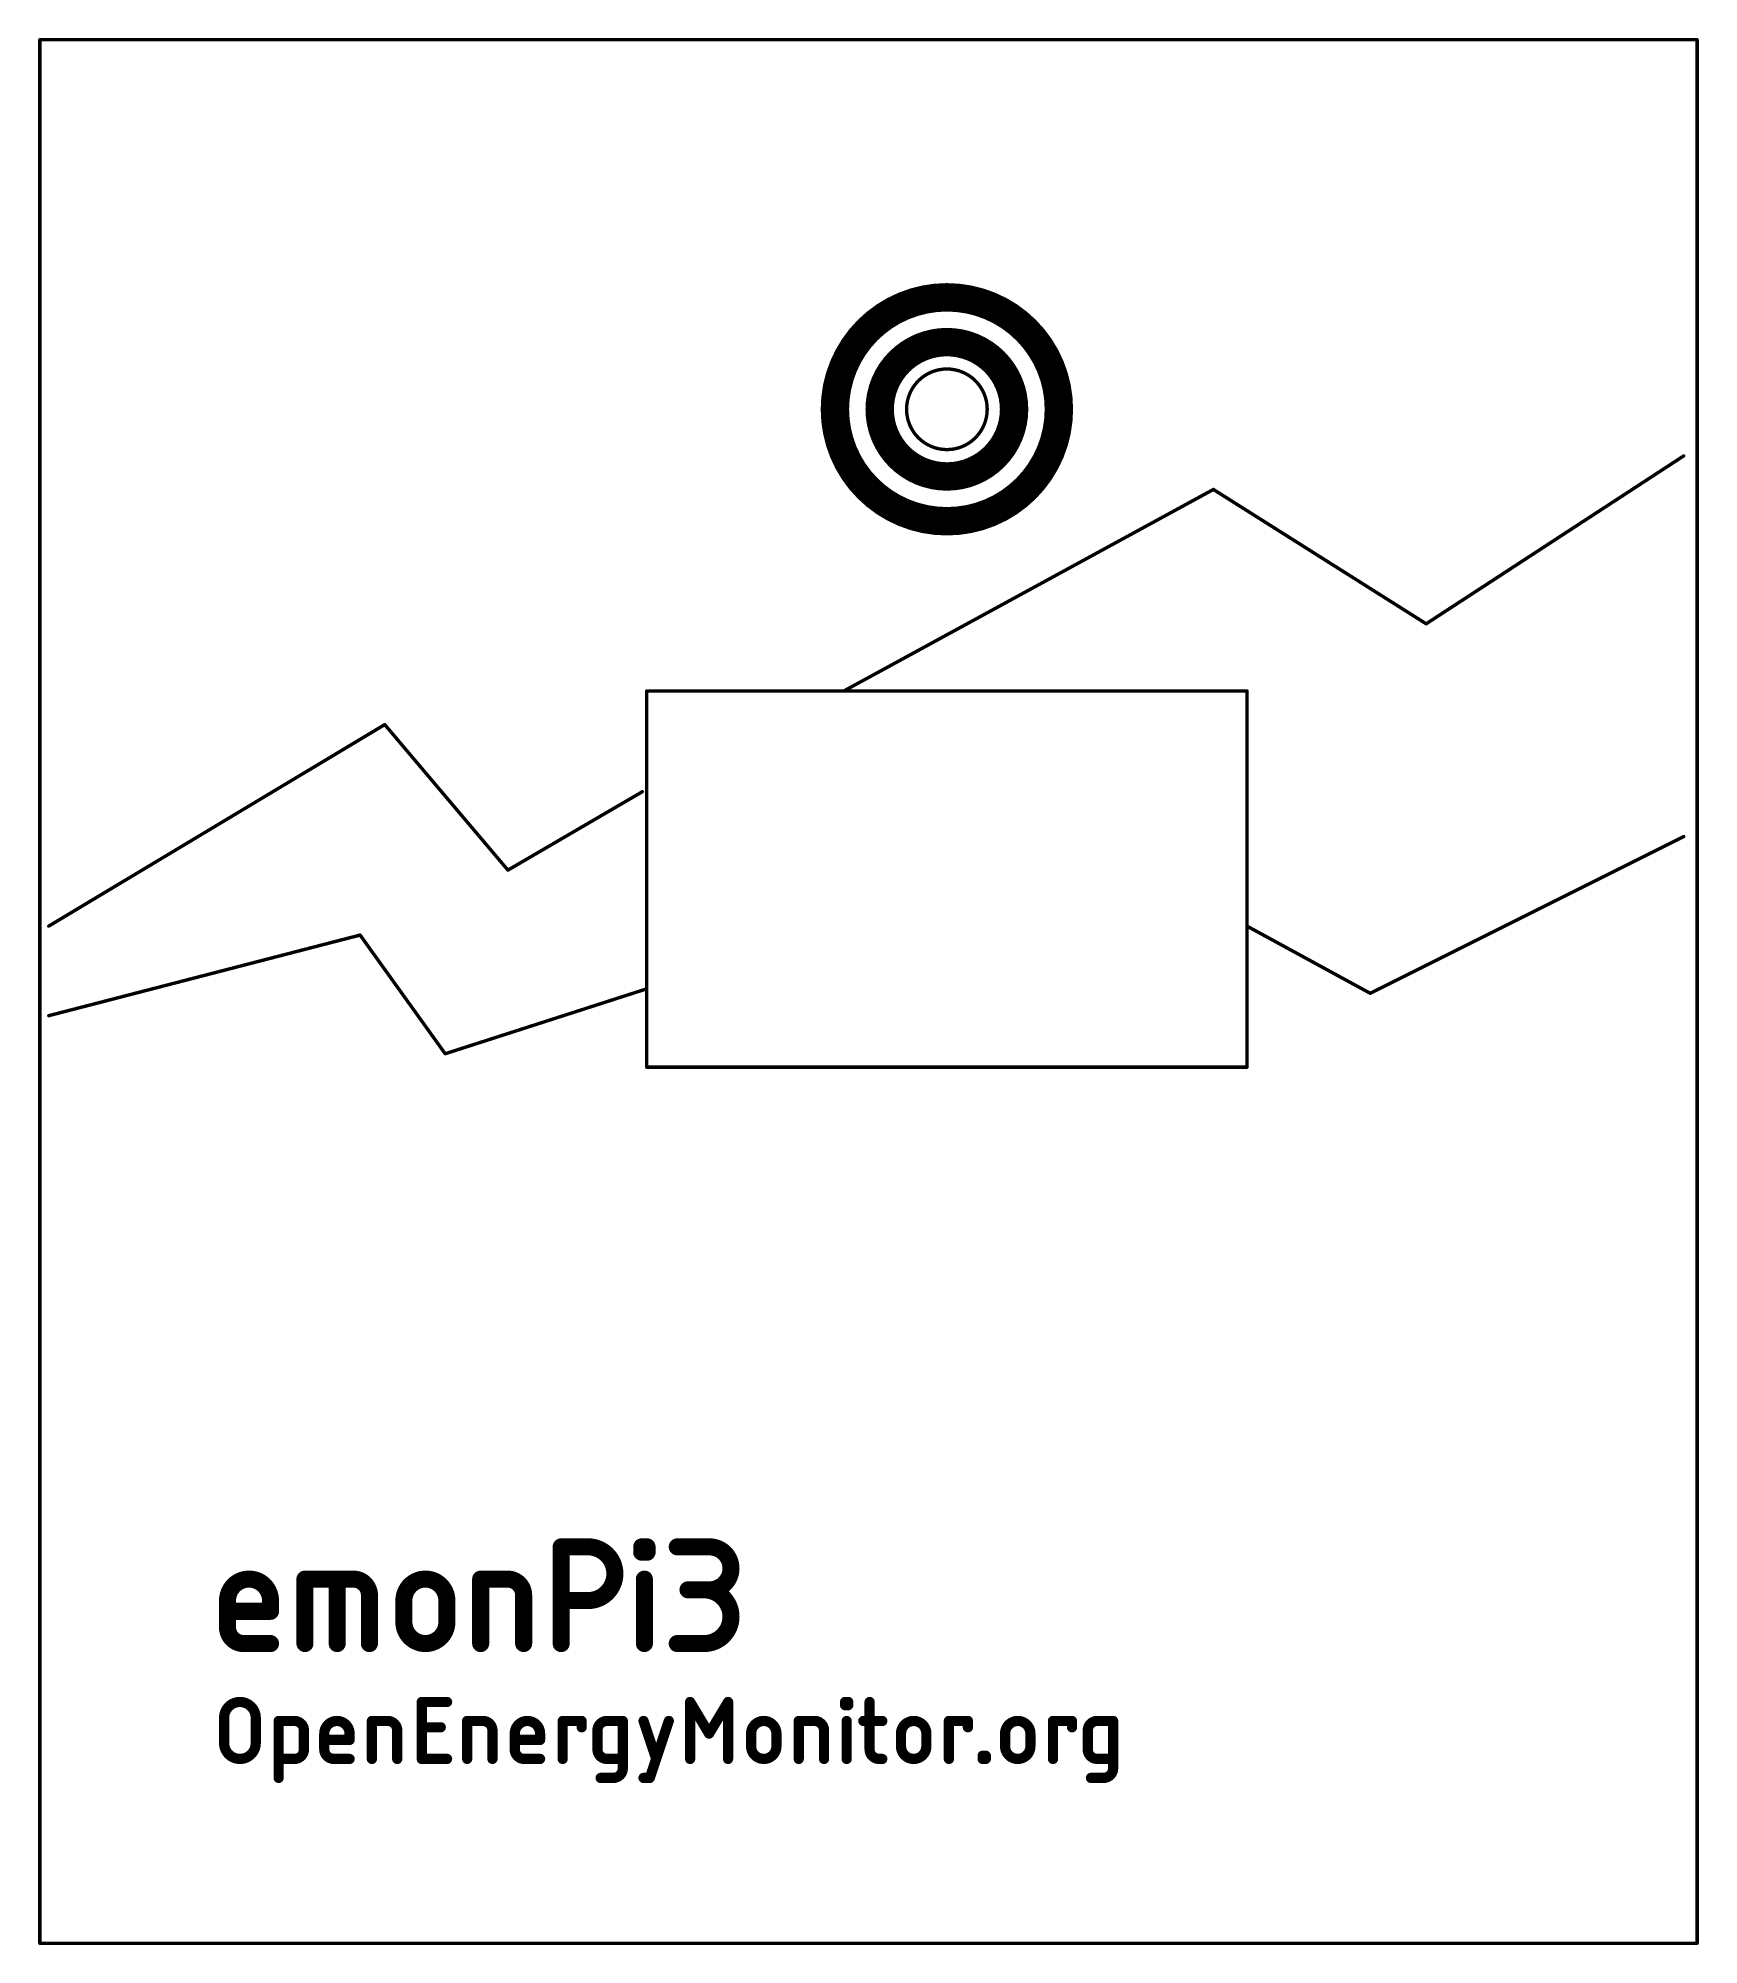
# Model space of a CAD drawing. Extents: x 0 to 74.2, y 0 to 85.2.
import ezdxf

# ---------------------------------------------------------------- set-up
doc = ezdxf.new("R2010")
doc.units = 0
doc.layers.add('20', color=31, linetype='CONTINUOUS')

msp = doc.modelspace()

# ---------------------------------------------------------------- linework, layer by layer
at = {"layer": '20'}
for points, const_width in [([(74.1, 85.08), (0.1, 85.08)], 0.15), ([(0.1, 85.08), (0.1, 0.08)], 0.15), ([(74.1, 85.08), (74.1, 0.08)], 0.15), ([(73.5, 66.5), (62, 59)], 0.1524), ([(52.5, 65), (36, 56)], 0.1524), ([(62, 59), (52.5, 65)], 0.1524), ([(27.2, 56), (27.2, 42.7)], 0.1524), ([(54, 56), (27.3, 56)], 0.1524), ([(54, 45.5), (54, 56)], 0.1524), ([(15.5, 54.5), (0.5, 45.5)], 0.1524), ([(21, 48), (15.5, 54.5)], 0.1524), ([(21, 48), (27, 51.5)], 0.1524), ([(59.5, 42.5), (73.5, 49.5)], 0.1524), ([(0.5, 41.5), (14.4, 45.1)], 0.1524), ([(14.4, 45.1), (18.2, 39.8)], 0.1524), ([(54, 39.2), (54, 45.5)], 0.1524), ([(59.5, 42.5), (54, 45.5)], 0.1524), ([(18.2, 39.8), (27.2, 42.7)], 0.1524), ([(27.2, 42.7), (27.2, 39.2)], 0.1524), ([(27.2, 39.2), (54, 39.2)], 0.1524), ([(23.3776, 13.461), (23.3776, 17.779)], 0.762), ([(23.3776, 17.779), (24.5771, 17.779)], 0.762), ([(26.9736, 17.5391), (26.9736, 17.779)], 0.762), ([(26.9736, 17.779), (27.2135, 17.779)], 0.762), ([(27.2135, 17.5391), (26.9736, 17.5391)], 0.762), ([(27.2135, 17.779), (27.2135, 17.5391)], 0.762), ([(28.5611, 17.779), (30.0004, 17.779)], 0.762), ([(11.9382, 13.461), (11.9382, 16.3397)], 0.762), ([(11.9382, 16.3397), (14.0972, 16.3397)], 0.762), ([(13.3776, 13.461), (13.3776, 16.3397)], 0.762), ([(19.784, 13.461), (19.784, 16.3397)], 0.762), ([(19.784, 16.3397), (20.9834, 16.3397)], 0.762), ([(27.0935, 13.461), (27.0935, 16.3397)], 0.762), ([(30.0004, 15.8599), (29.0409, 15.8599)], 0.762), ([(8.481, 14.1807), (8.481, 15.3801)], 0.762), ([(10.4001, 15.3801), (10.4001, 14.9003)], 0.762), ([(14.8169, 15.62), (14.8169, 13.461)], 0.762), ([(16.355, 14.4206), (16.355, 15.3801)], 0.762), ([(18.2741, 15.3801), (18.2741, 14.4206)], 0.762), ([(21.7031, 15.62), (21.7031, 13.461)], 0.762), ([(24.5771, 15.3801), (23.3776, 15.3801)], 0.762), ([(10.4001, 14.9003), (8.481, 14.9003)], 0.762), ([(10.4001, 13.461), (9.2007, 13.461)], 0.762), ([(28.5611, 13.461), (29.7605, 13.461)], 0.762), ([(17.1533, 8.3086), (17.1533, 10.8514)], 0.4572), ([(17.1533, 10.8514), (18.2835, 10.8514)], 0.4572), ([(29.1348, 8.3086), (29.1348, 10.8514)], 0.4572), ([(29.1348, 10.8514), (29.9824, 9.4387)], 0.4572), ([(29.9824, 9.4387), (30.83, 10.8514)], 0.4572), ([(30.83, 10.8514), (30.83, 8.3086)], 0.4572), ([(36.0542, 10.7101), (36.0542, 10.8514)], 0.4572), ([(36.0542, 10.8514), (36.1955, 10.8514)], 0.4572), ([(36.1955, 10.8514), (36.1955, 10.7101)], 0.4572), ([(37.1496, 10.8514), (37.1496, 8.7324)], 0.4572), ([(8.3286, 9.0149), (8.3286, 10.1451)], 0.4572), ([(9.7413, 10.1451), (9.7413, 9.0149)], 0.4572), ([(10.7626, 7.461), (10.7626, 10.0038)], 0.4572), ([(10.7626, 10.0038), (11.469, 10.0038)], 0.4572), ([(14.9274, 8.3086), (14.9274, 10.0038)], 0.4572), ([(14.9274, 10.0038), (15.6337, 10.0038)], 0.4572), ([(19.1798, 8.3086), (19.1798, 10.0038)], 0.4572), ([(19.1798, 10.0038), (19.8862, 10.0038)], 0.4572), ([(23.4442, 8.3086), (23.4442, 10.0038)], 0.4572), ([(23.4442, 10.0038), (24.2918, 10.0038)], 0.4572), ([(24.2918, 10.0038), (24.2918, 9.7213)], 0.4572), ([(25.4221, 10.0038), (26.1284, 10.0038)], 0.4572), ([(26.1284, 10.0038), (26.1284, 7.8848)], 0.4572), ([(27.0548, 10.0038), (27.6199, 8.3086)], 0.4572), ([(27.3373, 7.461), (28.1849, 10.0038)], 0.4572), ([(33.9848, 8.3086), (33.9848, 10.0038)], 0.4572), ([(33.9848, 10.0038), (34.6911, 10.0038)], 0.4572), ([(36.1955, 10.7101), (36.0542, 10.7101)], 0.4572), ([(36.1249, 8.3086), (36.1249, 10.0038)], 0.4572), ([(36.867, 10.0038), (37.7146, 10.0038)], 0.4572), ([(40.6904, 8.3086), (40.6904, 10.0038)], 0.4572), ([(40.6904, 10.0038), (41.538, 10.0038)], 0.4572), ([(41.538, 10.0038), (41.538, 9.7213)], 0.4572), ([(45.3367, 8.3086), (45.3367, 10.0038)], 0.4572), ([(45.3367, 10.0038), (46.1843, 10.0038)], 0.4572), ([(46.1843, 10.0038), (46.1843, 9.7213)], 0.4572), ([(47.3145, 10.0038), (48.0208, 10.0038)], 0.4572), ([(48.0208, 10.0038), (48.0208, 7.8848)], 0.4572), ([(11.8928, 9.58), (11.8928, 8.7324)], 0.4572), ([(12.8011, 8.7324), (12.8011, 9.4387)], 0.4572), ([(13.9312, 9.1562), (12.8011, 9.1562)], 0.4572), ([(13.9312, 9.4387), (13.9312, 9.1562)], 0.4572), ([(16.0575, 9.58), (16.0575, 8.3086)], 0.4572), ([(17.1533, 9.7213), (18.0009, 9.7213)], 0.4572), ([(20.31, 9.58), (20.31, 8.3086)], 0.4572), ([(21.3061, 8.7324), (21.3061, 9.4387)], 0.4572), ([(22.4362, 9.1562), (21.3061, 9.1562)], 0.4572), ([(22.4362, 9.4387), (22.4362, 9.1562)], 0.4572), ([(24.9983, 8.7324), (24.9983, 9.58)], 0.4572), ([(31.8586, 8.8737), (31.8586, 9.4387)], 0.4572), ([(32.9887, 9.4387), (32.9887, 8.8737)], 0.4572), ([(35.1149, 9.58), (35.1149, 8.3086)], 0.4572), ([(38.5523, 8.8737), (38.5523, 9.4387)], 0.4572), ([(39.6824, 9.4387), (39.6824, 8.8737)], 0.4572), ([(43.1985, 8.8737), (43.1985, 9.4387)], 0.4572), ([(44.3286, 9.4387), (44.3286, 8.8737)], 0.4572), ([(46.8907, 8.7324), (46.8907, 9.58)], 0.4572), ([(11.469, 8.3086), (10.7626, 8.3086)], 0.4572), ([(13.9312, 8.3086), (13.2249, 8.3086)], 0.4572), ([(18.2835, 8.3086), (17.1533, 8.3086)], 0.4572), ([(22.4362, 8.3086), (21.7299, 8.3086)], 0.4572), ([(26.1284, 8.3086), (25.4221, 8.3086)], 0.4572), ([(37.5734, 8.3086), (37.7146, 8.3086)], 0.4572), ([(42.1967, 8.3086), (42.1967, 8.4499)], 0.4572), ([(42.1967, 8.4499), (42.338, 8.4499)], 0.4572), ([(42.338, 8.3086), (42.1967, 8.3086)], 0.4572), ([(42.338, 8.4499), (42.338, 8.3086)], 0.4572), ([(48.0208, 8.3086), (47.3145, 8.3086)], 0.4572), ([(25.7046, 7.461), (25.1396, 7.461)], 0.4572), ([(27.0548, 7.461), (27.3373, 7.461)], 0.4572), ([(47.597, 7.461), (47.032, 7.461)], 0.4572), ([(74.1, 0.08), (0.1, 0.08)], 0.15)]:
    msp.add_lwpolyline(points, dxfattribs=dict(at, const_width=const_width))
for points, const_width in [([(0.1, 85.1175, 1), (0.1, 85.0425)], 0.075), ([(0.1375, 85.08, 1), (0.0625, 85.08)], 0.075), ([(74.1375, 85.08, 1), (74.0625, 85.08)], 0.075), ([(74.1, 85.0425, 1), (74.1, 85.1175)], 0.075), ([(40.6, 63.58, 1), (40.6, 73.58, 1), (40.6, 63.58)], 1.27), ([(40.6, 65.58, 1), (40.6, 71.58, 1), (40.6, 65.58)], 1.27), ([(40.6, 66.78, 1), (40.6, 70.38, 1), (40.6, 66.78)], 0.15), ([(73.5208, 66.4681, 1), (73.4792, 66.5319)], 0.0762), ([(52.5203, 65.0322, 1), (52.4797, 64.9678)], 0.0762), ([(52.5182, 64.9666, 1), (52.4818, 65.0334)], 0.0762), ([(61.9792, 59.0319, 1), (62.0208, 58.9681)], 0.0762), ([(61.9797, 58.9678, 1), (62.0203, 59.0322)], 0.0762), ([(27.2381, 56, 1), (27.1619, 56)], 0.0762), ([(27.3, 56.0381, 1), (27.3, 55.9619)], 0.0762), ([(35.9818, 56.0334, 1), (36.0182, 55.9666)], 0.0762), ([(54.0381, 56, 1), (53.9619, 56)], 0.0762), ([(54, 55.9619, 1), (54, 56.0381)], 0.0762), ([(15.5291, 54.5246, 1), (15.4709, 54.4754)], 0.0762), ([(15.5196, 54.4673, 1), (15.4804, 54.5327)], 0.0762), ([(27.0192, 51.4671, 1), (26.9808, 51.5329)], 0.0762), ([(73.517, 49.4659, 1), (73.483, 49.5341)], 0.0762), ([(20.9808, 48.0329, 1), (21.0192, 47.9671)], 0.0762), ([(20.9709, 47.9754, 1), (21.0291, 48.0246)], 0.0762), ([(0.4804, 45.5327, 1), (0.5196, 45.4673)], 0.0762), ([(14.431, 45.1222, 1), (14.369, 45.0778)], 0.0762), ([(14.4096, 45.0631, 1), (14.3904, 45.1369)], 0.0762), ([(54.0381, 45.5, 1), (53.9619, 45.5)], 0.0762), ([(53.9619, 45.5, 1), (54.0381, 45.5)], 0.0762), ([(54.0182, 45.5334, 1), (53.9818, 45.4666)], 0.0762), ([(27.2381, 42.7, 1), (27.1619, 42.7)], 0.0762), ([(27.1619, 42.7, 1), (27.2381, 42.7)], 0.0762), ([(27.2117, 42.6637, 1), (27.1883, 42.7363)], 0.0762), ([(59.483, 42.5341, 1), (59.517, 42.4659)], 0.0762), ([(59.4818, 42.4666, 1), (59.5182, 42.5334)], 0.0762), ([(0.4904, 41.5369, 1), (0.5096, 41.4631)], 0.0762), ([(18.1883, 39.8363, 1), (18.2117, 39.7637)], 0.0762), ([(18.169, 39.7778, 1), (18.231, 39.8222)], 0.0762), ([(27.2, 39.2381, 1), (27.2, 39.1619)], 0.0762), ([(27.1619, 39.2, 1), (27.2381, 39.2)], 0.0762), ([(53.9619, 39.2, 1), (54.0381, 39.2)], 0.0762), ([(54, 39.1619, 1), (54, 39.2381)], 0.0762), ([(23.5681, 17.779, 1), (23.1871, 17.779)], 0.381), ([(23.3776, 17.9695, 1), (23.3776, 17.5885)], 0.381), ([(24.5771, 15.3801, 1), (24.5771, 17.779)], 0.762), ([(24.5771, 17.9695, 1), (24.5771, 17.5885)], 0.381), ([(24.5771, 17.5885, 1), (24.5771, 17.9695)], 0.381), ([(27.1641, 17.779, 1), (26.7831, 17.779)], 0.381), ([(26.9736, 17.9695, 1), (26.9736, 17.5885)], 0.381), ([(26.9736, 17.7296, 1), (26.9736, 17.3486)], 0.381), ([(27.404, 17.779, 1), (27.023, 17.779)], 0.381), ([(27.2135, 17.5885, 1), (27.2135, 17.9695)], 0.381), ([(27.2135, 17.3486, 1), (27.2135, 17.7296)], 0.381), ([(28.5611, 17.9695, 1), (28.5611, 17.5885)], 0.381), ([(30.0004, 15.8599, 1), (30.0004, 17.779)], 0.762), ([(30.0004, 17.9695, 1), (30.0004, 17.5885)], 0.381), ([(30.0004, 17.5885, 1), (30.0004, 17.9695)], 0.381), ([(26.7831, 17.5391, 1), (27.1641, 17.5391)], 0.381), ([(27.023, 17.5391, 1), (27.404, 17.5391)], 0.381), ([(10.4001, 15.3801, 1), (8.481, 15.3801)], 0.762), ([(12.1287, 16.3397, 1), (11.7477, 16.3397)], 0.381), ([(11.9382, 16.5302, 1), (11.9382, 16.1492)], 0.381), ([(13.5681, 16.3397, 1), (13.1871, 16.3397)], 0.381), ([(14.8169, 15.62, 0.4142), (14.0972, 16.3397)], 0.762), ([(14.0972, 16.5302, 1), (14.0972, 16.1492)], 0.381), ([(14.0972, 16.1492, 1), (14.0972, 16.5302)], 0.381), ([(18.2741, 15.3801, 1), (16.355, 15.3801)], 0.762), ([(19.9745, 16.3397, 1), (19.5935, 16.3397)], 0.381), ([(19.784, 16.5302, 1), (19.784, 16.1492)], 0.381), ([(21.7031, 15.62, 0.4142), (20.9834, 16.3397)], 0.762), ([(20.9834, 16.5302, 1), (20.9834, 16.1492)], 0.381), ([(20.9834, 16.1492, 1), (20.9834, 16.5302)], 0.381), ([(27.284, 16.3397, 1), (26.903, 16.3397)], 0.381), ([(29.0409, 16.0504, 1), (29.0409, 15.6694)], 0.381), ([(29.7605, 13.461, 1), (29.7605, 15.8599)], 0.762), ([(29.7605, 16.0504, 1), (29.7605, 15.6694)], 0.381), ([(30.0004, 16.0504, 1), (30.0004, 15.6694)], 0.381), ([(30.0004, 15.6694, 1), (30.0004, 16.0504)], 0.381), ([(8.6715, 15.3801, 1), (8.2905, 15.3801)], 0.381), ([(8.2905, 15.3801, 1), (8.6715, 15.3801)], 0.381), ([(10.5906, 15.3801, 1), (10.2096, 15.3801)], 0.381), ([(10.2096, 15.3801, 1), (10.5906, 15.3801)], 0.381), ([(15.0074, 15.62, 1), (14.6264, 15.62)], 0.381), ([(14.6264, 15.62, 1), (15.0074, 15.62)], 0.381), ([(16.5455, 15.3801, 1), (16.1645, 15.3801)], 0.381), ([(16.1645, 15.3801, 1), (16.5455, 15.3801)], 0.381), ([(18.4646, 15.3801, 1), (18.0836, 15.3801)], 0.381), ([(18.0836, 15.3801, 1), (18.4646, 15.3801)], 0.381), ([(21.8936, 15.62, 1), (21.5126, 15.62)], 0.381), ([(21.5126, 15.62, 1), (21.8936, 15.62)], 0.381), ([(23.3776, 15.5706, 1), (23.3776, 15.1896)], 0.381), ([(24.5771, 15.5706, 1), (24.5771, 15.1896)], 0.381), ([(24.5771, 15.1896, 1), (24.5771, 15.5706)], 0.381), ([(8.481, 15.0908, 1), (8.481, 14.7098)], 0.381), ([(8.481, 14.1807, 0.4142), (9.2007, 13.461)], 0.762), ([(8.6715, 14.1807, 1), (8.2905, 14.1807)], 0.381), ([(10.2096, 14.9003, 1), (10.5906, 14.9003)], 0.381), ([(10.4001, 14.7098, 1), (10.4001, 15.0908)], 0.381), ([(16.355, 14.4206, 1), (18.2741, 14.4206)], 0.762), ([(16.5455, 14.4206, 1), (16.1645, 14.4206)], 0.381), ([(16.1645, 14.4206, 1), (16.5455, 14.4206)], 0.381), ([(18.4646, 14.4206, 1), (18.0836, 14.4206)], 0.381), ([(18.0836, 14.4206, 1), (18.4646, 14.4206)], 0.381), ([(8.2905, 14.1807, 1), (8.6715, 14.1807)], 0.381), ([(9.2007, 13.6515, 1), (9.2007, 13.2705)], 0.381), ([(9.2007, 13.2705, 1), (9.2007, 13.6515)], 0.381), ([(10.4001, 13.2705, 1), (10.4001, 13.6515)], 0.381), ([(11.7477, 13.461, 1), (12.1287, 13.461)], 0.381), ([(13.1871, 13.461, 1), (13.5681, 13.461)], 0.381), ([(14.6264, 13.461, 1), (15.0074, 13.461)], 0.381), ([(19.5935, 13.461, 1), (19.9745, 13.461)], 0.381), ([(21.5126, 13.461, 1), (21.8936, 13.461)], 0.381), ([(23.1871, 13.461, 1), (23.5681, 13.461)], 0.381), ([(26.903, 13.461, 1), (27.284, 13.461)], 0.381), ([(28.5611, 13.6515, 1), (28.5611, 13.2705)], 0.381), ([(29.7605, 13.6515, 1), (29.7605, 13.2705)], 0.381), ([(29.7605, 13.2705, 1), (29.7605, 13.6515)], 0.381), ([(9.7413, 10.1451, 1), (8.3286, 10.1451)], 0.4572), ([(17.2676, 10.8514, 1), (17.039, 10.8514)], 0.2286), ([(17.1533, 10.9657, 1), (17.1533, 10.7371)], 0.2286), ([(18.2835, 10.7371, 1), (18.2835, 10.9657)], 0.2286), ([(29.2491, 10.8514, 1), (29.0205, 10.8514)], 0.2286), ([(29.2328, 10.9102, 1), (29.0368, 10.7926)], 0.2286), ([(30.9443, 10.8514, 1), (30.7157, 10.8514)], 0.2286), ([(30.928, 10.7926, 1), (30.732, 10.9102)], 0.2286), ([(36.1685, 10.8514, 1), (35.9399, 10.8514)], 0.2286), ([(36.0542, 10.9657, 1), (36.0542, 10.7371)], 0.2286), ([(36.3098, 10.8514, 1), (36.0812, 10.8514)], 0.2286), ([(36.1955, 10.7371, 1), (36.1955, 10.9657)], 0.2286), ([(37.2639, 10.8514, 1), (37.0353, 10.8514)], 0.2286), ([(8.4429, 10.1451, 1), (8.2143, 10.1451)], 0.2286), ([(8.2143, 10.1451, 1), (8.4429, 10.1451)], 0.2286), ([(9.8556, 10.1451, 1), (9.627, 10.1451)], 0.2286), ([(9.627, 10.1451, 1), (9.8556, 10.1451)], 0.2286), ([(10.8769, 10.0038, 1), (10.6483, 10.0038)], 0.2286), ([(10.7626, 10.1181, 1), (10.7626, 9.8895)], 0.2286), ([(11.8928, 9.58, 0.4142), (11.469, 10.0038)], 0.4572), ([(11.469, 10.1181, 1), (11.469, 9.8895)], 0.2286), ([(11.469, 9.8895, 1), (11.469, 10.1181)], 0.2286), ([(13.9312, 9.4387, 1), (12.8011, 9.4387)], 0.4572), ([(15.0417, 10.0038, 1), (14.8131, 10.0038)], 0.2286), ([(14.9274, 10.1181, 1), (14.9274, 9.8895)], 0.2286), ([(16.0575, 9.58, 0.4142), (15.6337, 10.0038)], 0.4572), ([(15.6337, 10.1181, 1), (15.6337, 9.8895)], 0.2286), ([(15.6337, 9.8895, 1), (15.6337, 10.1181)], 0.2286), ([(19.2941, 10.0038, 1), (19.0655, 10.0038)], 0.2286), ([(19.1798, 10.1181, 1), (19.1798, 9.8895)], 0.2286), ([(20.31, 9.58, 0.4142), (19.8862, 10.0038)], 0.4572), ([(19.8862, 10.1181, 1), (19.8862, 9.8895)], 0.2286), ([(19.8862, 9.8895, 1), (19.8862, 10.1181)], 0.2286), ([(22.4362, 9.4387, 1), (21.3061, 9.4387)], 0.4572), ([(23.5585, 10.0038, 1), (23.3299, 10.0038)], 0.2286), ([(23.4442, 10.1181, 1), (23.4442, 9.8895)], 0.2286), ([(24.4061, 10.0038, 1), (24.1775, 10.0038)], 0.2286), ([(24.2918, 9.8895, 1), (24.2918, 10.1181)], 0.2286), ([(25.4221, 10.0038, 0.4142), (24.9983, 9.58)], 0.4572), ([(25.4221, 10.1181, 1), (25.4221, 9.8895)], 0.2286), ([(25.4221, 9.8895, 1), (25.4221, 10.1181)], 0.2286), ([(26.2427, 10.0038, 1), (26.0141, 10.0038)], 0.2286), ([(26.1284, 9.8895, 1), (26.1284, 10.1181)], 0.2286), ([(27.1632, 10.0399, 1), (26.9464, 9.9677)], 0.2286), ([(28.2934, 9.9677, 1), (28.0765, 10.0399)], 0.2286), ([(32.9887, 9.4387, 1), (31.8586, 9.4387)], 0.4572), ([(34.0991, 10.0038, 1), (33.8705, 10.0038)], 0.2286), ([(33.9848, 10.1181, 1), (33.9848, 9.8895)], 0.2286), ([(35.1149, 9.58, 0.4142), (34.6911, 10.0038)], 0.4572), ([(34.6911, 10.1181, 1), (34.6911, 9.8895)], 0.2286), ([(34.6911, 9.8895, 1), (34.6911, 10.1181)], 0.2286), ([(36.0542, 10.8244, 1), (36.0542, 10.5958)], 0.2286), ([(35.9399, 10.7101, 1), (36.1685, 10.7101)], 0.2286), ([(36.2392, 10.0038, 1), (36.0106, 10.0038)], 0.2286), ([(36.0812, 10.7101, 1), (36.3098, 10.7101)], 0.2286), ([(36.1955, 10.5958, 1), (36.1955, 10.8244)], 0.2286), ([(36.867, 10.1181, 1), (36.867, 9.8895)], 0.2286), ([(37.7146, 9.8895, 1), (37.7146, 10.1181)], 0.2286), ([(39.6824, 9.4387, 1), (38.5523, 9.4387)], 0.4572), ([(40.8047, 10.0038, 1), (40.5761, 10.0038)], 0.2286), ([(40.6904, 10.1181, 1), (40.6904, 9.8895)], 0.2286), ([(41.6523, 10.0038, 1), (41.4237, 10.0038)], 0.2286), ([(41.538, 9.8895, 1), (41.538, 10.1181)], 0.2286), ([(44.3286, 9.4387, 1), (43.1985, 9.4387)], 0.4572), ([(45.451, 10.0038, 1), (45.2224, 10.0038)], 0.2286), ([(45.3367, 10.1181, 1), (45.3367, 9.8895)], 0.2286), ([(46.2986, 10.0038, 1), (46.07, 10.0038)], 0.2286), ([(46.1843, 9.8895, 1), (46.1843, 10.1181)], 0.2286), ([(47.3145, 10.0038, 0.4142), (46.8907, 9.58)], 0.4572), ([(47.3145, 10.1181, 1), (47.3145, 9.8895)], 0.2286), ([(47.3145, 9.8895, 1), (47.3145, 10.1181)], 0.2286), ([(48.1351, 10.0038, 1), (47.9065, 10.0038)], 0.2286), ([(48.0208, 9.8895, 1), (48.0208, 10.1181)], 0.2286), ([(12.0071, 9.58, 1), (11.7785, 9.58)], 0.2286), ([(11.7785, 9.58, 1), (12.0071, 9.58)], 0.2286), ([(12.9154, 9.4387, 1), (12.6868, 9.4387)], 0.2286), ([(12.6868, 9.4387, 1), (12.9154, 9.4387)], 0.2286), ([(12.8011, 9.2705, 1), (12.8011, 9.0419)], 0.2286), ([(14.0455, 9.4387, 1), (13.8169, 9.4387)], 0.2286), ([(13.8169, 9.4387, 1), (14.0455, 9.4387)], 0.2286), ([(13.9312, 9.0419, 1), (13.9312, 9.2705)], 0.2286), ([(16.1718, 9.58, 1), (15.9432, 9.58)], 0.2286), ([(15.9432, 9.58, 1), (16.1718, 9.58)], 0.2286), ([(17.1533, 9.8356, 1), (17.1533, 9.607)], 0.2286), ([(18.0009, 9.607, 1), (18.0009, 9.8356)], 0.2286), ([(20.4243, 9.58, 1), (20.1957, 9.58)], 0.2286), ([(20.1957, 9.58, 1), (20.4243, 9.58)], 0.2286), ([(21.4204, 9.4387, 1), (21.1918, 9.4387)], 0.2286), ([(21.1918, 9.4387, 1), (21.4204, 9.4387)], 0.2286), ([(21.3061, 9.2705, 1), (21.3061, 9.0419)], 0.2286), ([(22.5505, 9.4387, 1), (22.3219, 9.4387)], 0.2286), ([(22.3219, 9.4387, 1), (22.5505, 9.4387)], 0.2286), ([(22.4362, 9.0419, 1), (22.4362, 9.2705)], 0.2286), ([(24.1775, 9.7213, 1), (24.4061, 9.7213)], 0.2286), ([(25.1126, 9.58, 1), (24.884, 9.58)], 0.2286), ([(24.884, 9.58, 1), (25.1126, 9.58)], 0.2286), ([(29.8844, 9.4975, 1), (30.0804, 9.3799)], 0.2286), ([(29.8844, 9.3799, 1), (30.0804, 9.4975)], 0.2286), ([(31.9729, 9.4387, 1), (31.7443, 9.4387)], 0.2286), ([(31.7443, 9.4387, 1), (31.9729, 9.4387)], 0.2286), ([(33.103, 9.4387, 1), (32.8744, 9.4387)], 0.2286), ([(32.8744, 9.4387, 1), (33.103, 9.4387)], 0.2286), ([(35.2292, 9.58, 1), (35.0006, 9.58)], 0.2286), ([(35.0006, 9.58, 1), (35.2292, 9.58)], 0.2286), ([(38.6666, 9.4387, 1), (38.438, 9.4387)], 0.2286), ([(38.438, 9.4387, 1), (38.6666, 9.4387)], 0.2286), ([(39.7967, 9.4387, 1), (39.5681, 9.4387)], 0.2286), ([(39.5681, 9.4387, 1), (39.7967, 9.4387)], 0.2286), ([(41.4237, 9.7213, 1), (41.6523, 9.7213)], 0.2286), ([(43.3128, 9.4387, 1), (43.0842, 9.4387)], 0.2286), ([(43.0842, 9.4387, 1), (43.3128, 9.4387)], 0.2286), ([(44.4429, 9.4387, 1), (44.2143, 9.4387)], 0.2286), ([(44.2143, 9.4387, 1), (44.4429, 9.4387)], 0.2286), ([(46.07, 9.7213, 1), (46.2986, 9.7213)], 0.2286), ([(47.005, 9.58, 1), (46.7764, 9.58)], 0.2286), ([(46.7764, 9.58, 1), (47.005, 9.58)], 0.2286), ([(8.3286, 9.0149, 1), (9.7413, 9.0149)], 0.4572), ([(8.4429, 9.0149, 1), (8.2143, 9.0149)], 0.2286), ([(8.2143, 9.0149, 1), (8.4429, 9.0149)], 0.2286), ([(9.8556, 9.0149, 1), (9.627, 9.0149)], 0.2286), ([(9.627, 9.0149, 1), (9.8556, 9.0149)], 0.2286), ([(10.7626, 8.4229, 1), (10.7626, 8.1943)], 0.2286), ([(11.469, 8.3086, 0.4142), (11.8928, 8.7324)], 0.4572), ([(11.469, 8.4229, 1), (11.469, 8.1943)], 0.2286), ([(11.469, 8.1943, 1), (11.469, 8.4229)], 0.2286), ([(12.0071, 8.7324, 1), (11.7785, 8.7324)], 0.2286), ([(11.7785, 8.7324, 1), (12.0071, 8.7324)], 0.2286), ([(12.8011, 8.7324, 0.4142), (13.2249, 8.3086)], 0.4572), ([(12.9154, 8.7324, 1), (12.6868, 8.7324)], 0.2286), ([(12.6868, 8.7324, 1), (12.9154, 8.7324)], 0.2286), ([(13.2249, 8.4229, 1), (13.2249, 8.1943)], 0.2286), ([(13.2249, 8.1943, 1), (13.2249, 8.4229)], 0.2286), ([(13.8169, 9.1562, 1), (14.0455, 9.1562)], 0.2286), ([(13.9312, 8.1943, 1), (13.9312, 8.4229)], 0.2286), ([(17.1533, 8.4229, 1), (17.1533, 8.1943)], 0.2286), ([(18.2835, 8.1943, 1), (18.2835, 8.4229)], 0.2286), ([(21.3061, 8.7324, 0.4142), (21.7299, 8.3086)], 0.4572), ([(21.4204, 8.7324, 1), (21.1918, 8.7324)], 0.2286), ([(21.1918, 8.7324, 1), (21.4204, 8.7324)], 0.2286), ([(21.7299, 8.4229, 1), (21.7299, 8.1943)], 0.2286), ([(21.7299, 8.1943, 1), (21.7299, 8.4229)], 0.2286), ([(22.3219, 9.1562, 1), (22.5505, 9.1562)], 0.2286), ([(22.4362, 8.1943, 1), (22.4362, 8.4229)], 0.2286), ([(24.9983, 8.7324, 0.4142), (25.4221, 8.3086)], 0.4572), ([(25.1126, 8.7324, 1), (24.884, 8.7324)], 0.2286), ([(24.884, 8.7324, 1), (25.1126, 8.7324)], 0.2286), ([(25.4221, 8.4229, 1), (25.4221, 8.1943)], 0.2286), ([(25.4221, 8.1943, 1), (25.4221, 8.4229)], 0.2286), ([(26.1284, 8.1943, 1), (26.1284, 8.4229)], 0.2286), ([(31.8586, 8.8737, 1), (32.9887, 8.8737)], 0.4572), ([(31.9729, 8.8737, 1), (31.7443, 8.8737)], 0.2286), ([(31.7443, 8.8737, 1), (31.9729, 8.8737)], 0.2286), ([(33.103, 8.8737, 1), (32.8744, 8.8737)], 0.2286), ([(32.8744, 8.8737, 1), (33.103, 8.8737)], 0.2286), ([(37.1496, 8.7324, 0.4142), (37.5734, 8.3086)], 0.4572), ([(37.2639, 8.7324, 1), (37.0353, 8.7324)], 0.2286), ([(37.0353, 8.7324, 1), (37.2639, 8.7324)], 0.2286), ([(37.5734, 8.4229, 1), (37.5734, 8.1943)], 0.2286), ([(37.5734, 8.1943, 1), (37.5734, 8.4229)], 0.2286), ([(37.7146, 8.1943, 1), (37.7146, 8.4229)], 0.2286), ([(38.5523, 8.8737, 1), (39.6824, 8.8737)], 0.4572), ([(38.6666, 8.8737, 1), (38.438, 8.8737)], 0.2286), ([(38.438, 8.8737, 1), (38.6666, 8.8737)], 0.2286), ([(39.7967, 8.8737, 1), (39.5681, 8.8737)], 0.2286), ([(39.5681, 8.8737, 1), (39.7967, 8.8737)], 0.2286), ([(42.311, 8.4499, 1), (42.0824, 8.4499)], 0.2286), ([(42.1967, 8.5642, 1), (42.1967, 8.3356)], 0.2286), ([(42.1967, 8.4229, 1), (42.1967, 8.1943)], 0.2286), ([(42.4523, 8.4499, 1), (42.2237, 8.4499)], 0.2286), ([(42.338, 8.3356, 1), (42.338, 8.5642)], 0.2286), ([(42.338, 8.1943, 1), (42.338, 8.4229)], 0.2286), ([(43.1985, 8.8737, 1), (44.3286, 8.8737)], 0.4572), ([(43.3128, 8.8737, 1), (43.0842, 8.8737)], 0.2286), ([(43.0842, 8.8737, 1), (43.3128, 8.8737)], 0.2286), ([(44.4429, 8.8737, 1), (44.2143, 8.8737)], 0.2286), ([(44.2143, 8.8737, 1), (44.4429, 8.8737)], 0.2286), ([(46.8907, 8.7324, 0.4142), (47.3145, 8.3086)], 0.4572), ([(47.005, 8.7324, 1), (46.7764, 8.7324)], 0.2286), ([(46.7764, 8.7324, 1), (47.005, 8.7324)], 0.2286), ([(47.3145, 8.4229, 1), (47.3145, 8.1943)], 0.2286), ([(47.3145, 8.1943, 1), (47.3145, 8.4229)], 0.2286), ([(48.0208, 8.1943, 1), (48.0208, 8.4229)], 0.2286), ([(14.8131, 8.3086, 1), (15.0417, 8.3086)], 0.2286), ([(15.9432, 8.3086, 1), (16.1718, 8.3086)], 0.2286), ([(17.039, 8.3086, 1), (17.2676, 8.3086)], 0.2286), ([(19.0655, 8.3086, 1), (19.2941, 8.3086)], 0.2286), ([(20.1957, 8.3086, 1), (20.4243, 8.3086)], 0.2286), ([(23.3299, 8.3086, 1), (23.5585, 8.3086)], 0.2286), ([(25.1396, 7.5753, 1), (25.1396, 7.3467)], 0.2286), ([(25.7046, 7.461, 0.4142), (26.1284, 7.8848)], 0.4572), ([(25.7046, 7.5753, 1), (25.7046, 7.3467)], 0.2286), ([(25.7046, 7.3467, 1), (25.7046, 7.5753)], 0.2286), ([(26.2427, 7.8848, 1), (26.0141, 7.8848)], 0.2286), ([(26.0141, 7.8848, 1), (26.2427, 7.8848)], 0.2286), ([(27.0548, 7.5753, 1), (27.0548, 7.3467)], 0.2286), ([(27.3373, 7.3467, 1), (27.3373, 7.5753)], 0.2286), ([(27.5114, 8.2725, 1), (27.7283, 8.3447)], 0.2286), ([(29.0205, 8.3086, 1), (29.2491, 8.3086)], 0.2286), ([(30.7157, 8.3086, 1), (30.9443, 8.3086)], 0.2286), ([(33.8705, 8.3086, 1), (34.0991, 8.3086)], 0.2286), ([(35.0006, 8.3086, 1), (35.2292, 8.3086)], 0.2286), ([(36.0106, 8.3086, 1), (36.2392, 8.3086)], 0.2286), ([(40.5761, 8.3086, 1), (40.8047, 8.3086)], 0.2286), ([(42.0824, 8.3086, 1), (42.311, 8.3086)], 0.2286), ([(42.2237, 8.3086, 1), (42.4523, 8.3086)], 0.2286), ([(45.2224, 8.3086, 1), (45.451, 8.3086)], 0.2286), ([(47.032, 7.5753, 1), (47.032, 7.3467)], 0.2286), ([(47.597, 7.461, 0.4142), (48.0208, 7.8848)], 0.4572), ([(47.597, 7.5753, 1), (47.597, 7.3467)], 0.2286), ([(47.597, 7.3467, 1), (47.597, 7.5753)], 0.2286), ([(48.1351, 7.8848, 1), (47.9065, 7.8848)], 0.2286), ([(47.9065, 7.8848, 1), (48.1351, 7.8848)], 0.2286), ([(10.6483, 7.461, 1), (10.8769, 7.461)], 0.2286), ([(27.2289, 7.4971, 1), (27.4458, 7.4249)], 0.2286), ([(0.1, 0.1175, 1), (0.1, 0.0425)], 0.075), ([(0.0625, 0.08, 1), (0.1375, 0.08)], 0.075), ([(74.0625, 0.08, 1), (74.1375, 0.08)], 0.075), ([(74.1, 0.0425, 1), (74.1, 0.1175)], 0.075)]:
    msp.add_lwpolyline(points, format="xyb", dxfattribs=dict(at, const_width=const_width))

doc.saveas('drawing.dxf')
